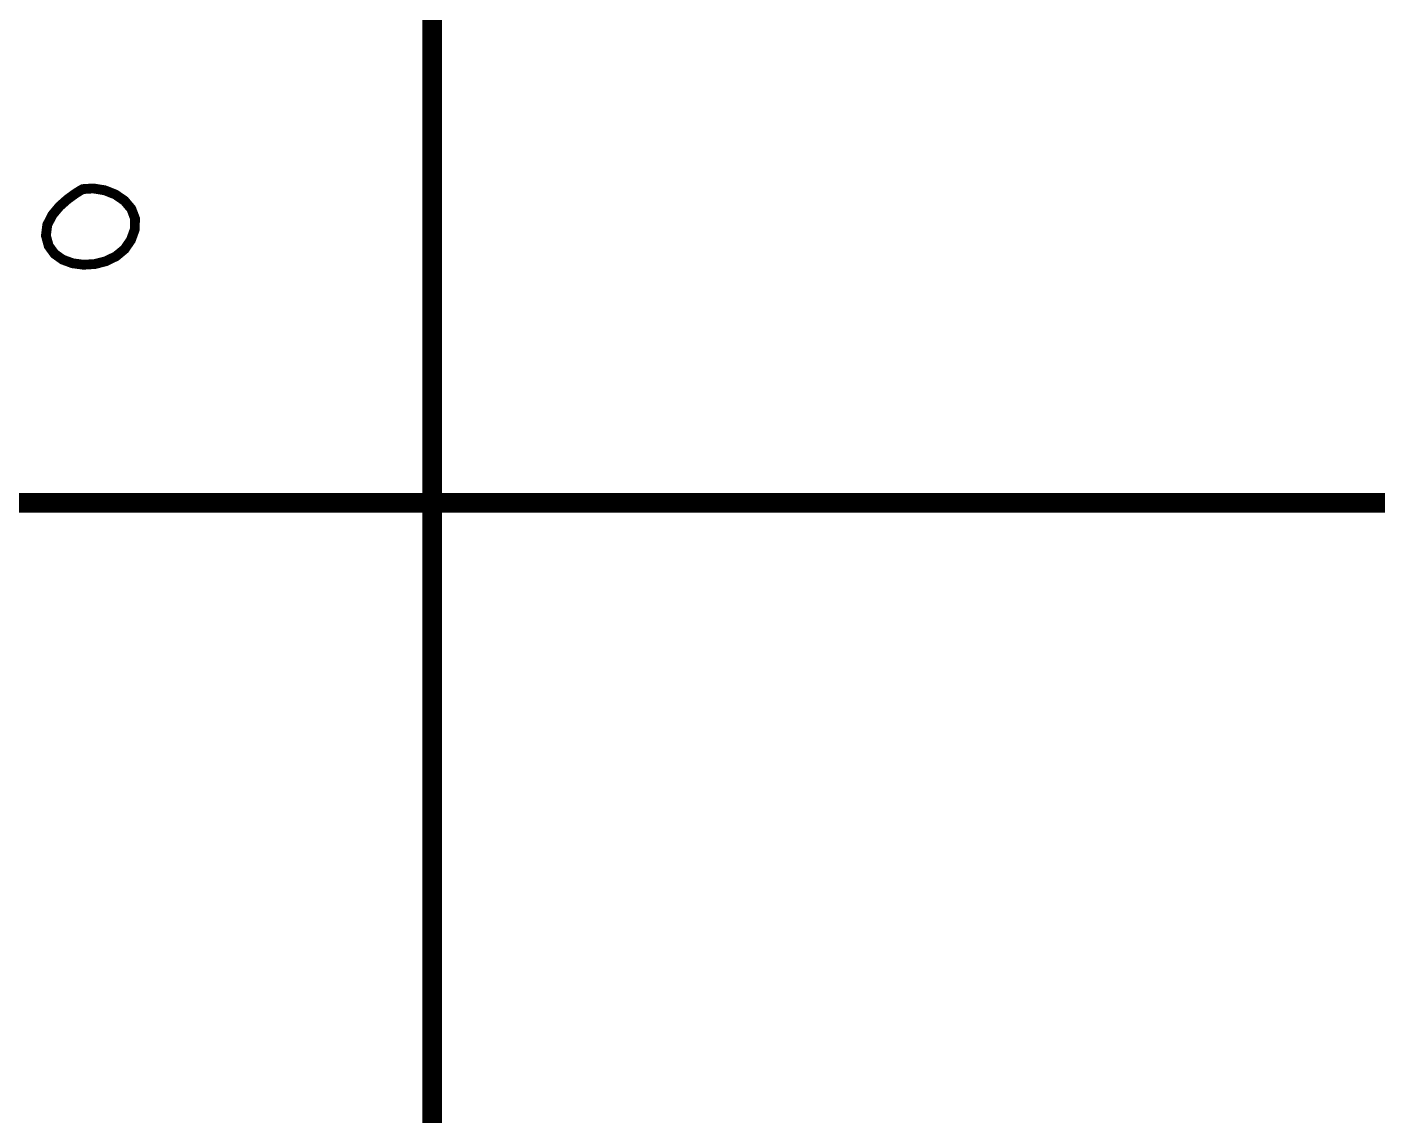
# Model space of a CAD drawing. Extents: x 94 to 452, y -72 to 1042.
# Drawn here: x 207.1 to 220.85, y 972.29 to 983.37 of the extents above; entities that cross this region are included whole.
import ezdxf

# ---------------------------------------------------------------- set-up
doc = ezdxf.new("R2010")
doc.units = 0
doc.header["$MEASUREMENT"] = 0
doc.layers.add('TREE_LAYER', color=7, linetype='Continuous')

msp = doc.modelspace()

# ---------------------------------------------------------------- linework, layer by layer
at = {"layer": 'TREE_LAYER'}
for points, const_width, elevation in [([(211.22612, 995.005583), (211.22612, 978.527106)], 0.2, 16.478477), ([(207.670049, 981.719397), (207.648094, 981.707025), (207.591763, 981.671712), (207.515353, 981.616162), (207.433165, 981.54308), (207.359497, 981.45517), (207.308647, 981.355136), (207.294916, 981.245683), (207.323139, 981.141823), (207.382288, 981.060401), (207.465598, 981.001332), (207.566339, 980.964467), (207.67778, 980.949656), (207.793192, 980.956748), (207.905844, 980.985595), (208.009005, 981.036045), (208.095946, 981.10795), (208.160075, 981.201033), (208.199219, 981.308279), (208.202057, 981.41918), (208.164636, 981.517963), (208.094945, 981.600876), (208.001343, 981.665105), (207.892192, 981.707839), (207.77585, 981.726263), (207.670049, 981.719397)], 0.1, 2.289116), ([(206.22612, 978.527106), (211.22612, 978.527106)], 0.2, 5), ([(211.22612, 978.527106), (211.22612, 938.833945)], 0.2, 39.693161), ([(211.22612, 978.527106), (221.22612, 978.527106)], 0.2, 10)]:
    msp.add_lwpolyline(points, dxfattribs=dict(at, const_width=const_width, elevation=elevation))

doc.saveas('drawing.dxf')
